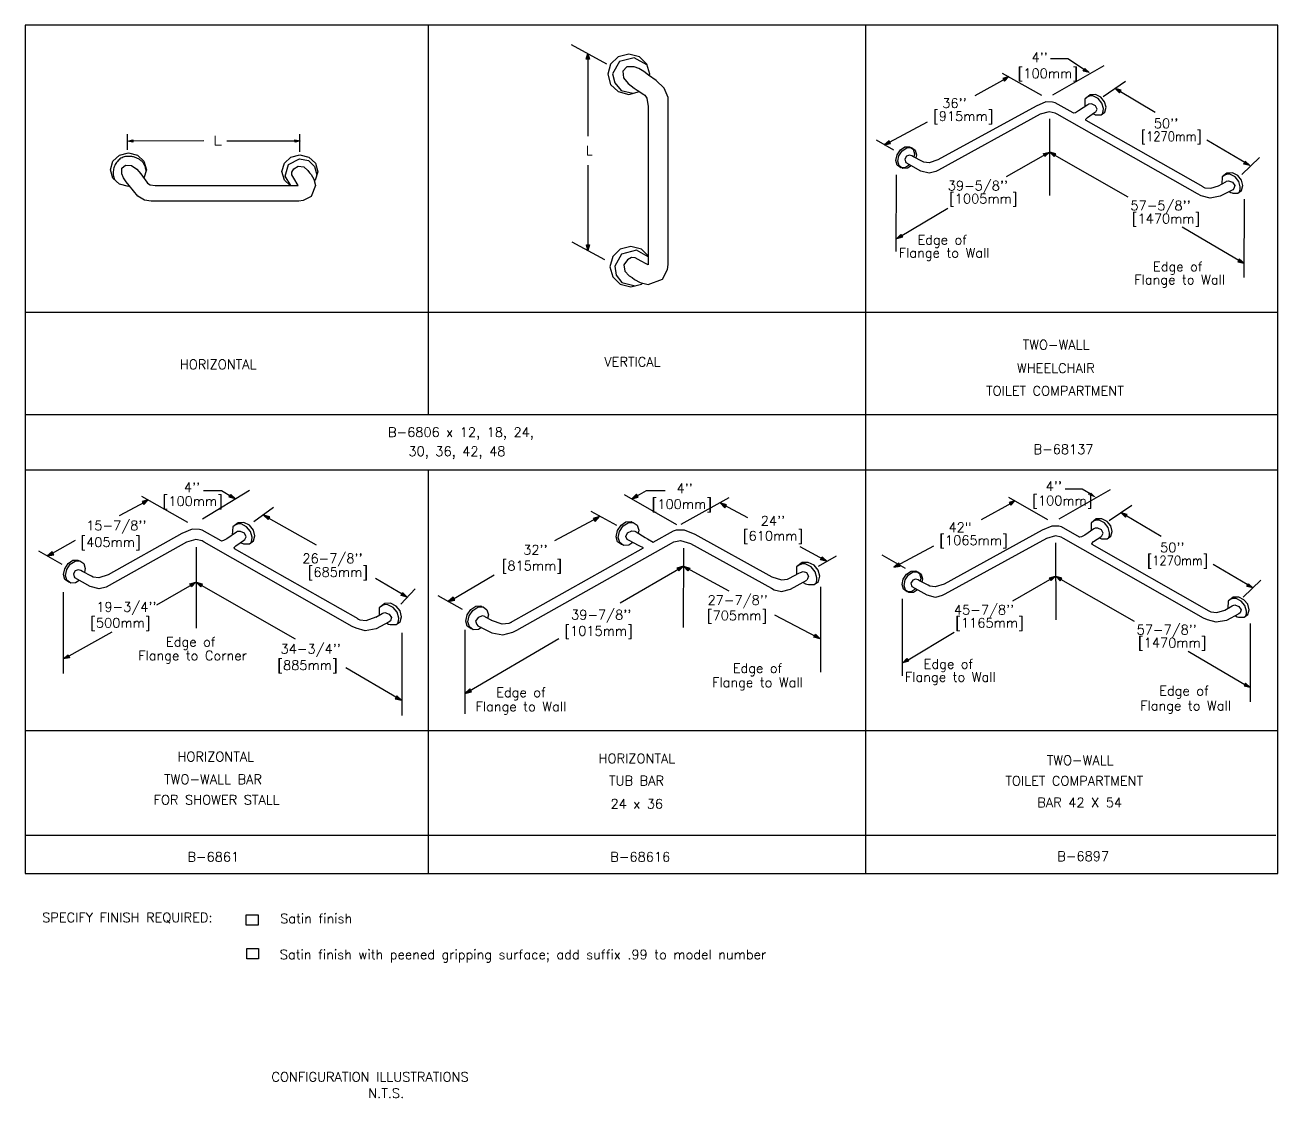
# Model space of a CAD drawing. Header units: inches. Extents: x -1.4 to 35.3, y -15.8 to 0.2.
# Drawn here: x -1.44 to 12.97, y -12.15 to 0.2 of the extents above; entities that cross this region are included whole.
import ezdxf

# ---------------------------------------------------------------- set-up
doc = ezdxf.new("R2010")
doc.units = ezdxf.units.IN
doc.header["$MEASUREMENT"] = 0
doc.layers.add('detail', color=4, linetype='CONTINUOUS')
doc.layers.add('dim', color=1, linetype='CONTINUOUS')
doc.styles.add('DIM_S.5', font='simplex.shx', dxfattribs={"height": 0.109375})

msp = doc.modelspace()

# ---------------------------------------------------------------- linework, layer by layer
at = {"layer": 'detail', "linetype": 'Continuous'}
for p, q in [((10.29916, -0.68561), (10.1885, -0.73288)), ((10.41004, -0.69614), (10.37922, -0.68679)), ((10.61538, -0.81321), (10.41004, -0.69614)), ((10.78342, -0.71761), (10.67725, -0.78891)), ((10.79513, -0.71169), (10.78342, -0.71761)), ((10.82645, -0.70839), (10.79513, -0.71169)), ((10.87164, -0.72939), (10.82645, -0.70839)), ((10.1885, -0.73288), (9.05905, -1.35249)), ((12.04485, -1.74418), (10.43183, -0.82799)), ((10.62162, -0.81414), (10.61538, -0.81321)), ((10.64161, -0.80967), (10.62162, -0.81414)), ((10.67725, -0.78891), (10.64161, -0.80967)), ((10.77828, -0.86515), (10.86167, -0.80778)), ((10.86167, -0.80778), (10.8748, -0.79813)), ((10.89015, -0.76778), (10.87164, -0.72939)), ((10.8748, -0.79813), (10.89015, -0.76778)), ((10.75972, -0.88456), (10.77828, -0.86515)), ((10.76086, -0.89431), (10.75972, -0.88456)), ((10.76329, -0.89948), (10.76086, -0.89431)), ((12.1102, -1.66375), (10.76329, -0.89948)), ((8.69809, -1.30842), (8.678, -1.34398)), ((8.678, -1.34398), (8.685, -1.37409)), ((8.685, -1.37409), (8.69312, -1.38679)), ((8.7313, -1.29771), (8.69809, -1.30842)), ((8.76089, -1.30591), (8.7313, -1.29771)), ((8.77776, -1.31575), (8.76089, -1.30591)), ((8.87486, -1.3672), (8.77776, -1.31575)), ((8.89551, -1.37809), (8.87486, -1.3672)), ((8.95709, -1.38571), (8.89551, -1.37809)), ((9.05905, -1.35249), (8.95709, -1.38571)), ((12.28832, -1.65198), (12.37295, -1.60542)), ((12.45122, -1.69563), (12.30686, -1.77158)), ((12.37295, -1.60542), (12.38016, -1.59896)), ((12.38016, -1.59896), (12.4042, -1.59348)), ((12.4042, -1.59348), (12.44873, -1.60988)), ((12.44873, -1.60988), (12.4755, -1.64918)), ((12.46363, -1.68356), (12.45122, -1.69563)), ((12.4755, -1.64918), (12.46363, -1.68356)), ((12.08839, -1.7649), (12.04485, -1.74418)), ((12.19015, -1.7917), (12.08839, -1.7649)), ((12.30686, -1.77158), (12.19015, -1.7917)), ((0.47903, -5.60252), (0.3624, -5.65244)), ((0.56339, -5.60378), (0.47903, -5.60252)), ((0.59587, -5.61365), (0.56339, -5.60378)), ((0.81225, -5.73722), (0.59587, -5.61365)), ((10.2599, -5.613), (9.13045, -6.23261)), ((10.37056, -5.56573), (10.2599, -5.613)), ((10.48144, -5.57626), (10.45062, -5.56691)), ((10.68678, -5.69333), (10.48144, -5.57626)), ((10.85482, -5.59773), (10.74865, -5.66903)), ((10.86653, -5.59181), (10.85482, -5.59773)), ((10.89786, -5.58851), (10.86653, -5.59181)), ((10.94304, -5.60951), (10.89786, -5.58851)), ((10.96155, -5.6479), (10.94304, -5.60951)), ((0.3624, -5.65244), (-0.48497, -6.12567)), ((2.31877, -6.71994), (0.61884, -5.75284)), ((0.81883, -5.73821), (0.81225, -5.73722)), ((0.83992, -5.73351), (0.81883, -5.73821)), ((0.87751, -5.71159), (0.83992, -5.73351)), ((0.98936, -5.6363), (0.87751, -5.71159)), ((0.98396, -5.79207), (1.07186, -5.73149)), ((1.0017, -5.63005), (0.98936, -5.6363)), ((1.03472, -5.62657), (1.0017, -5.63005)), ((1.08235, -5.64875), (1.03472, -5.62657)), ((1.07186, -5.73149), (1.08569, -5.72129)), ((1.10186, -5.68927), (1.08235, -5.64875)), ((1.08569, -5.72129), (1.10186, -5.68927)), ((4.21519, -6.76517), (5.99366, -5.76386)), ((12.11625, -6.62431), (10.50323, -5.70811)), ((10.69302, -5.69426), (10.68678, -5.69333)), ((10.71301, -5.6898), (10.69302, -5.69426)), ((10.74865, -5.66903), (10.71301, -5.6898)), ((10.83112, -5.76468), (10.84968, -5.74527)), ((10.83226, -5.77443), (10.83112, -5.76468)), ((10.84968, -5.74527), (10.93307, -5.68791)), ((10.93307, -5.68791), (10.9462, -5.67825)), ((10.9462, -5.67825), (10.96155, -5.6479)), ((0.96441, -5.81254), (0.98396, -5.79207)), ((0.96561, -5.82282), (0.96441, -5.81254)), ((0.96815, -5.82828), (0.96561, -5.82282)), ((2.38765, -6.63509), (0.96815, -5.82828)), ((10.83469, -5.7796), (10.83226, -5.77443)), ((12.1816, -6.54387), (10.83469, -5.7796)), ((-0.86536, -6.07912), (-0.88654, -6.11666)), ((-0.88654, -6.11666), (-0.87916, -6.14845)), ((-0.87916, -6.14845), (-0.87061, -6.16186)), ((-0.83037, -6.06781), (-0.86536, -6.07912)), ((-0.79919, -6.07648), (-0.83037, -6.06781)), ((-0.78143, -6.08689), (-0.79919, -6.07648)), ((-0.67908, -6.14117), (-0.78143, -6.08689)), ((-0.65732, -6.15267), (-0.67908, -6.14117)), ((-0.59243, -6.16071), (-0.65732, -6.15267)), ((-0.48497, -6.12567), (-0.59243, -6.16071)), ((8.76949, -6.18855), (8.7494, -6.2241)), ((8.8027, -6.17783), (8.76949, -6.18855)), ((8.83229, -6.18603), (8.8027, -6.17783)), ((8.84916, -6.19587), (8.83229, -6.18603)), ((8.94626, -6.24732), (8.84916, -6.19587)), ((8.7494, -6.2241), (8.7564, -6.25421)), ((8.7564, -6.25421), (8.76452, -6.26691)), ((8.96691, -6.25821), (8.94626, -6.24732)), ((9.02849, -6.26583), (8.96691, -6.25821)), ((9.13045, -6.23261), (9.02849, -6.26583)), ((12.35972, -6.5321), (12.44435, -6.48554)), ((12.44435, -6.48554), (12.45156, -6.47908)), ((12.45156, -6.47908), (12.4756, -6.4736)), ((12.4756, -6.4736), (12.52013, -6.49001)), ((2.59301, -6.61291), (2.66458, -6.57352)), ((2.66458, -6.57352), (2.67217, -6.56668)), ((2.67217, -6.56668), (2.69751, -6.56089)), ((2.69751, -6.56089), (2.74444, -6.5782)), ((2.74444, -6.5782), (2.77265, -6.61968)), ((2.77265, -6.61968), (2.76016, -6.65597)), ((3.76988, -6.61838), (3.74038, -6.66135)), ((3.81901, -6.60047), (3.76988, -6.61838)), ((3.84552, -6.60647), (3.81901, -6.60047)), ((3.85346, -6.61354), (3.84552, -6.60647)), ((3.92822, -6.6543), (3.85346, -6.61354)), ((12.15979, -6.64502), (12.11625, -6.62431)), ((12.52262, -6.57576), (12.37826, -6.6517)), ((12.52013, -6.49001), (12.5469, -6.5293)), ((12.53504, -6.56368), (12.52262, -6.57576)), ((12.5469, -6.5293), (12.53504, -6.56368)), ((2.36466, -6.74182), (2.31877, -6.71994)), ((2.47192, -6.77012), (2.36466, -6.74182)), ((2.59491, -6.74887), (2.47192, -6.77012)), ((2.74708, -6.6687), (2.59491, -6.74887)), ((2.76016, -6.65597), (2.74708, -6.6687)), ((3.74038, -6.66135), (3.75346, -6.69893)), ((3.75346, -6.69893), (3.76715, -6.71213)), ((3.76715, -6.71213), (3.92635, -6.79509)), ((4.16719, -6.78782), (4.21519, -6.76517)), ((12.26155, -6.67182), (12.15979, -6.64502)), ((12.37826, -6.6517), (12.26155, -6.67182)), ((3.92635, -6.79509), (4.055, -6.81712)), ((4.055, -6.81712), (4.16719, -6.78782))]:
    msp.add_line(p, q, dxfattribs=at)
for points in [[(5.50312, -0.13547), (5.38089, -0.16712), (5.29402, -0.25026), (5.26095, -0.36722)], [(5.74529, -0.36722), (5.71222, -0.25026), (5.62533, -0.16712), (5.50312, -0.13547)], [(5.71241, -0.25756), (5.56595, -0.17724), (5.39463, -0.22245), (5.31719, -0.36268)], [(5.26095, -0.36722), (5.29402, -0.48422), (5.38089, -0.56737), (5.50312, -0.59902)], [(5.31719, -0.36268), (5.34275, -0.46738), (5.4168, -0.55497), (5.55066, -0.58619)], [(5.74076, -0.38325), (5.74529, -0.36722)], [(5.50312, -0.59902), (5.62461, -0.56756)], [(10.41004, -0.69614), (10.37922, -0.68679), (10.29916, -0.68561), (10.1885, -0.73288)], [(10.61538, -0.81321), (10.41004, -0.69614)], [(10.78342, -0.71761), (10.67725, -0.78891)], [(10.87402, -0.6015), (10.81002, -0.60365), (10.74923, -0.65315), (10.74999, -0.73365)], [(10.8426, -0.61696), (10.81164, -0.61644), (10.78441, -0.62708), (10.76114, -0.64248)], [(10.87164, -0.72939), (10.82645, -0.70839), (10.79513, -0.71169), (10.78342, -0.71761)], [(10.96266, -0.76334), (10.94579, -0.70048), (10.90272, -0.64797), (10.8426, -0.61696)], [(10.99407, -0.74788), (10.97719, -0.68503), (10.93412, -0.63251), (10.87402, -0.6015)], [(10.1885, -0.73288), (9.05905, -1.35249)], [(10.23622, -0.82803), (9.06695, -1.46966)], [(10.43183, -0.82799), (10.40731, -0.81346), (10.33932, -0.79894), (10.23622, -0.82803)], [(12.04485, -1.74418), (10.43183, -0.82799)], [(10.67725, -0.78891), (10.64161, -0.80967), (10.62162, -0.81414), (10.61538, -0.81321)], [(10.77828, -0.86515), (10.86167, -0.80778)], [(10.84482, -0.82168), (10.86362, -0.83051), (10.8701, -0.83266), (10.87666, -0.8345)], [(10.86167, -0.80778), (10.8748, -0.79813), (10.89015, -0.76778), (10.87164, -0.72939)], [(10.87666, -0.8345), (10.93641, -0.83367), (10.97853, -0.80261), (10.99407, -0.74788)], [(10.95203, -0.82216), (10.95466, -0.81893), (10.96142, -0.79355), (10.96266, -0.76334)], [(10.76329, -0.89948), (10.76086, -0.89431), (10.75972, -0.88456), (10.77828, -0.86515)], [(12.1102, -1.66375), (10.76329, -0.89948)], [(-0.45977, -1.46548), (-0.43137, -1.36824), (-0.35717, -1.29922), (-0.25295, -1.2731)], [(-0.25295, -1.2731), (-0.14881, -1.29959), (-0.07491, -1.36889), (-0.04694, -1.46624)], [(1.51224, -1.48811), (1.54063, -1.39085), (1.61483, -1.32183), (1.71907, -1.29569)], [(1.71907, -1.29569), (1.82317, -1.32221), (1.89707, -1.39152), (1.92504, -1.48887)], [(8.73307, -1.40934), (8.68667, -1.43958), (8.63237, -1.4427), (8.59193, -1.41281), (8.57648, -1.35996), (8.58929, -1.29539), (8.62773, -1.23805), (8.67962, -1.20424), (8.73393, -1.20112)], [(8.73307, -1.40934), (8.68667, -1.43958), (8.63237, -1.4427), (8.59193, -1.41281), (8.57648, -1.35996), (8.58929, -1.29539), (8.62773, -1.23805), (8.67962, -1.20424), (8.73393, -1.20112)], [(8.75259, -1.42036), (8.70875, -1.44892), (8.65442, -1.45203), (8.61398, -1.42214), (8.59853, -1.36929), (8.61135, -1.30471), (8.64979, -1.24738), (8.70167, -1.21357), (8.75598, -1.21049)], [(8.75259, -1.42036), (8.70875, -1.44892), (8.65442, -1.45203), (8.61398, -1.42214), (8.59853, -1.36929), (8.61135, -1.30471), (8.64979, -1.24738), (8.70167, -1.21357), (8.75598, -1.21049)], [(8.73393, -1.20112), (8.77436, -1.23102), (8.78982, -1.28387), (8.78294, -1.31849)], [(8.73393, -1.20112), (8.77436, -1.23102), (8.78982, -1.28387), (8.78294, -1.31849)], [(8.75598, -1.21049), (8.79641, -1.24036), (8.81188, -1.2932), (8.8046, -1.32997)], [(8.75598, -1.21049), (8.79641, -1.24036), (8.81188, -1.2932), (8.8046, -1.32997)], [(-0.25704, -1.31197), (-0.27213, -1.31246), (-0.28676, -1.31437), (-0.30083, -1.31763), (-0.31429, -1.32214), (-0.32713, -1.32779), (-0.33931, -1.33456), (-0.35081, -1.34231), (-0.36163, -1.35101), (-0.37169, -1.36053), (-0.38104, -1.37082), (-0.38963, -1.38178), (-0.39742, -1.39337), (-0.40438, -1.40548), (-0.41055, -1.41805), (-0.41587, -1.43101), (-0.42034, -1.44428), (-0.42391, -1.45777), (-0.42655, -1.47144), (-0.42828, -1.48519), (-0.42908, -1.49897), (-0.42884, -1.51266), (-0.42762, -1.52624), (-0.42536, -1.53963), (-0.42205, -1.55272), (-0.41762, -1.56545), (-0.4121, -1.57774), (-0.40775, -1.5854)], [(-0.05031, -1.47778), (-0.05114, -1.47044), (-0.05305, -1.45905), (-0.0555, -1.44809), (-0.0585, -1.43758), (-0.06203, -1.42752), (-0.06606, -1.41789), (-0.07058, -1.40867), (-0.07557, -1.3999), (-0.08104, -1.39158), (-0.08691, -1.38368), (-0.09323, -1.37621), (-0.09991, -1.36919), (-0.107, -1.36258), (-0.11446, -1.35643), (-0.12223, -1.35069), (-0.13033, -1.34534), (-0.13876, -1.34042), (-0.14745, -1.33591), (-0.15643, -1.33181), (-0.16562, -1.32812), (-0.17507, -1.3248), (-0.18475, -1.32189), (-0.19461, -1.31934), (-0.20465, -1.3172), (-0.21485, -1.3154), (-0.2252, -1.314), (-0.23572, -1.31295), (-0.24631, -1.31228), (-0.25704, -1.31197), (-0.27213, -1.31246)], [(1.61602, -1.64759), (1.5493, -1.54049), (1.58983, -1.40645), (1.71491, -1.34045)], [(1.71491, -1.34045), (1.81716, -1.36152), (1.88541, -1.42814), (1.91468, -1.52436)], [(8.69809, -1.30842), (8.678, -1.34398), (8.685, -1.37409), (8.69312, -1.38679)], [(8.8624, -1.48234), (8.69312, -1.38679)], [(8.77776, -1.31575), (8.76089, -1.30591), (8.7313, -1.29771), (8.69809, -1.30842)], [(8.87486, -1.3672), (8.77776, -1.31575)], [(9.05905, -1.35249), (8.95709, -1.38571), (8.89551, -1.37809), (8.87486, -1.3672)], [(-0.25376, -1.65867), (-0.3579, -1.63216), (-0.4318, -1.56285), (-0.45977, -1.46548)], [(-0.04694, -1.46624), (-0.07534, -1.56351), (-0.07589, -1.56403)], [(1.60646, -1.6476), (1.54021, -1.58548), (1.51224, -1.48811)], [(1.92504, -1.48887), (1.89665, -1.58614), (1.88647, -1.59562)], [(9.06695, -1.46966), (9.03604, -1.48655), (8.95967, -1.50626), (8.8624, -1.48234)], [(12.4488, -1.50246), (12.3848, -1.50462), (12.32839, -1.54828), (12.32431, -1.63232)], [(12.4174, -1.51792), (12.38642, -1.5174), (12.35918, -1.52804), (12.33588, -1.54344)], [(12.53745, -1.6643), (12.52057, -1.60142), (12.47751, -1.5489), (12.4174, -1.51792)], [(12.56886, -1.64886), (12.55196, -1.58599), (12.50889, -1.53348), (12.4488, -1.50246)], [(-0.23943, -1.65508), (-0.25376, -1.65867)], [(12.10521, -1.66133), (12.12905, -1.67258), (12.19796, -1.67947), (12.28832, -1.65198)], [(12.28832, -1.65198), (12.37295, -1.60542)], [(12.45122, -1.69563), (12.30686, -1.77158)], [(12.37295, -1.60542), (12.38016, -1.59896), (12.4042, -1.59348), (12.44873, -1.60988)], [(12.41164, -1.71717), (12.43042, -1.72941), (12.44488, -1.73363), (12.45144, -1.73546)], [(12.44873, -1.60988), (12.4755, -1.64918), (12.46363, -1.68356), (12.45122, -1.69563)], [(12.45144, -1.73546), (12.51119, -1.73464), (12.55331, -1.70358), (12.56886, -1.64886)], [(12.5268, -1.72312), (12.52944, -1.71989), (12.5362, -1.69451), (12.53745, -1.6643)], [(12.30686, -1.77158), (12.19015, -1.7917), (12.08839, -1.7649), (12.04485, -1.74418)], [(5.52689, -2.3499), (5.40468, -2.38155), (5.31779, -2.4647), (5.28472, -2.58169)], [(5.72663, -2.46676), (5.58972, -2.39169), (5.41841, -2.43692), (5.34096, -2.57715)], [(5.72662, -2.45573), (5.64912, -2.38155), (5.52689, -2.3499)], [(5.28472, -2.58169), (5.31779, -2.69867), (5.40468, -2.78183), (5.52689, -2.81348)], [(5.34096, -2.57715), (5.35843, -2.67938), (5.42438, -2.76451), (5.57447, -2.80063)], [(5.52689, -2.81348), (5.64912, -2.78183), (5.66105, -2.77041)], [(0.59587, -5.61365), (0.56339, -5.60378), (0.47903, -5.60252), (0.3624, -5.65244)], [(0.81225, -5.73722), (0.59587, -5.61365)], [(1.07487, -5.52457), (1.00743, -5.52682), (0.94877, -5.57288), (0.94171, -5.66548)], [(1.04179, -5.54089), (1.00914, -5.54032), (0.98045, -5.55155), (0.9559, -5.56781)], [(1.16831, -5.69538), (1.15052, -5.62902), (1.10514, -5.57359), (1.04179, -5.54089)], [(1.2014, -5.67909), (1.1836, -5.61273), (1.13822, -5.55729), (1.07487, -5.52457)], [(5.42839, -5.77784), (5.4187, -5.77839), (5.37411, -5.74573), (5.35708, -5.68797), (5.37122, -5.6174), (5.4136, -5.55473), (5.47081, -5.51777), (5.53068, -5.51438)], [(5.42839, -5.77784), (5.4187, -5.77839), (5.37411, -5.74573), (5.35708, -5.68797), (5.37122, -5.6174), (5.4136, -5.55473), (5.47081, -5.51777), (5.53068, -5.51438)], [(5.54928, -5.75525), (5.50292, -5.78519), (5.44304, -5.78857), (5.39846, -5.75592), (5.38142, -5.69816), (5.39553, -5.62758), (5.43792, -5.56493), (5.49513, -5.52798), (5.55499, -5.52459)], [(5.54928, -5.75525), (5.50292, -5.78519), (5.44304, -5.78857), (5.39846, -5.75592), (5.38142, -5.69816), (5.39553, -5.62758), (5.43792, -5.56493), (5.49513, -5.52798), (5.55499, -5.52459)], [(5.67048, -5.81564), (5.62127, -5.79356), (5.50053, -5.72931), (5.48605, -5.71873), (5.46912, -5.68557), (5.48953, -5.64363), (5.53978, -5.62033), (5.5741, -5.62409), (5.5868, -5.63072), (5.69264, -5.69931)], [(5.48953, -5.64363), (5.53978, -5.62033), (5.5741, -5.62409), (5.5868, -5.63072)], [(5.53068, -5.51438), (5.54537, -5.52514)], [(5.53068, -5.51438), (5.54537, -5.52514)], [(5.55499, -5.52459), (5.5996, -5.55724), (5.61665, -5.615), (5.61043, -5.64603)], [(5.55499, -5.52459), (5.5996, -5.55724), (5.61665, -5.615), (5.61043, -5.64603)], [(5.78289, -5.75222), (6.01767, -5.61977)], [(6.01767, -5.61977), (6.05165, -5.60955), (6.13991, -5.60825), (6.26192, -5.65991)], [(10.2599, -5.613), (9.13045, -6.23261)], [(10.48144, -5.57626), (10.45062, -5.56691), (10.37056, -5.56573), (10.2599, -5.613)], [(10.68678, -5.69333), (10.48144, -5.57626)], [(10.85482, -5.59773), (10.74865, -5.66903)], [(10.94542, -5.48162), (10.88142, -5.48377), (10.82064, -5.53327), (10.82139, -5.61377)], [(10.91401, -5.49708), (10.88304, -5.49656), (10.85581, -5.5072), (10.83255, -5.52261)], [(10.94304, -5.60951), (10.89786, -5.58851), (10.86653, -5.59181), (10.85482, -5.59773)], [(11.03406, -5.64347), (11.01719, -5.5806), (10.97412, -5.52809), (10.91401, -5.49708)], [(10.93307, -5.68791), (10.9462, -5.67825), (10.96155, -5.6479), (10.94304, -5.60951)], [(11.06548, -5.62801), (11.04859, -5.56515), (11.00552, -5.51263), (10.94542, -5.48162)], [(0.3624, -5.65244), (-0.48497, -6.12567)], [(0.41269, -5.75287), (-0.47667, -6.24935)], [(0.61884, -5.75284), (0.59299, -5.7375), (0.52133, -5.72217), (0.41269, -5.75287)], [(2.31877, -6.71994), (0.61884, -5.75284)], [(0.87751, -5.71159), (0.83992, -5.73351), (0.81883, -5.73821), (0.81225, -5.73722)], [(0.98936, -5.6363), (0.87751, -5.71159)], [(0.98396, -5.79207), (1.07186, -5.73149)], [(1.08235, -5.64875), (1.03472, -5.62657), (1.0017, -5.63005), (0.98936, -5.6363)], [(1.03906, -5.75731), (1.06392, -5.76629), (1.07075, -5.76857), (1.07767, -5.77049)], [(1.07186, -5.73149), (1.08569, -5.72129), (1.10186, -5.68927), (1.08235, -5.64875)], [(1.07767, -5.77049), (1.14064, -5.76964), (1.18503, -5.73685), (1.2014, -5.67909)], [(1.15701, -5.75754), (1.15986, -5.75405), (1.16699, -5.72726), (1.16831, -5.69538)], [(4.21519, -6.76517), (5.99366, -5.76386)], [(5.50053, -5.72931), (5.48605, -5.71873), (5.46912, -5.68557), (5.48953, -5.64363)], [(5.62127, -5.79356), (5.50053, -5.72931)], [(5.5868, -5.63072), (5.69264, -5.69931)], [(5.69264, -5.69931), (5.71994, -5.71398), (5.78289, -5.75222)], [(5.69264, -5.69931), (5.71994, -5.71398)], [(5.99366, -5.76386), (6.02081, -5.74809), (6.09659, -5.73302), (6.2125, -5.767)], [(6.26192, -5.65991), (7.14841, -6.14988)], [(10.30762, -5.70815), (9.13835, -6.34978)], [(10.50323, -5.70811), (10.47871, -5.69358), (10.41072, -5.67906), (10.30762, -5.70815)], [(12.11625, -6.62431), (10.50323, -5.70811)], [(10.74865, -5.66903), (10.71301, -5.6898), (10.69302, -5.69426), (10.68678, -5.69333)], [(10.83469, -5.7796), (10.83226, -5.77443), (10.83112, -5.76468), (10.84968, -5.74527)], [(10.84968, -5.74527), (10.93307, -5.68791)], [(10.91623, -5.7018), (10.93503, -5.71064), (10.9415, -5.71278), (10.94806, -5.71462)], [(10.94806, -5.71462), (11.00781, -5.7138), (11.04993, -5.68273), (11.06548, -5.62801)], [(11.02343, -5.70228), (11.02606, -5.69905), (11.03282, -5.67367), (11.03406, -5.64347)], [(0.96815, -5.82828), (0.96561, -5.82282), (0.96441, -5.81254), (0.98396, -5.79207)], [(2.38765, -6.63509), (0.96815, -5.82828)], [(4.14314, -6.67731), (5.67048, -5.81564)], [(5.67048, -5.81564), (5.62127, -5.79356)], [(6.2125, -5.767), (7.14291, -6.28105)], [(12.1816, -6.54387), (10.83469, -5.7796)], [(-0.93177, -6.21111), (-0.941, -6.21164), (-0.98361, -6.1801), (-0.9999, -6.12432), (-0.98641, -6.05615), (-0.94589, -5.99562), (-0.8912, -5.95994), (-0.83398, -5.95668)], [(-0.93177, -6.21111), (-0.941, -6.21164), (-0.98361, -6.1801), (-0.9999, -6.12432), (-0.98641, -6.05615), (-0.94589, -5.99562), (-0.8912, -5.95994), (-0.83398, -5.95668)], [(-0.81892, -6.19109), (-0.8605, -6.21823), (-0.91772, -6.2215), (-0.96036, -6.18996), (-0.97665, -6.13417), (-0.96314, -6.066), (-0.92264, -6.00547), (-0.86795, -5.96979), (-0.8107, -5.96653)], [(-0.81892, -6.19109), (-0.8605, -6.21823), (-0.91772, -6.2215), (-0.96036, -6.18996), (-0.97665, -6.13417), (-0.96314, -6.066), (-0.92264, -6.00547), (-0.86795, -5.96979), (-0.8107, -5.96653)], [(-0.83398, -5.95668), (-0.81995, -5.96706)], [(-0.8107, -5.96653), (-0.76808, -5.99807), (-0.7518, -6.05385), (-0.76055, -6.09796)], [(-0.8107, -5.96653), (-0.76808, -5.99807), (-0.7518, -6.05385), (-0.76055, -6.09796)], [(7.56839, -5.98359), (7.49781, -5.98593), (7.43324, -6.0366), (7.43147, -6.1232)], [(7.53377, -6.0005), (7.49961, -5.99992), (7.46959, -6.01155), (7.44393, -6.02839)], [(7.66615, -6.16045), (7.64752, -6.09175), (7.60003, -6.03436), (7.53377, -6.0005)], [(7.70074, -6.14358), (7.68213, -6.07487), (7.63465, -6.01747), (7.56839, -5.98359)], [(-0.86536, -6.07912), (-0.88654, -6.11666), (-0.87916, -6.14845), (-0.87061, -6.16186)], [(-0.69222, -6.26273), (-0.87061, -6.16186)], [(-0.78143, -6.08689), (-0.79919, -6.07648), (-0.83037, -6.06781), (-0.86536, -6.07912)], [(-0.67908, -6.14117), (-0.78143, -6.08689)], [(-0.48497, -6.12567), (-0.59243, -6.16071), (-0.65732, -6.15267), (-0.67908, -6.14117)], [(7.14841, -6.14988), (7.26085, -6.18616), (7.32875, -6.17783), (7.35151, -6.16593)], [(7.35151, -6.16593), (7.45853, -6.10971)], [(7.36524, -6.29178), (7.55185, -6.18734)], [(7.45853, -6.10971), (7.47714, -6.09896), (7.50976, -6.08998), (7.54635, -6.10168)], [(7.54635, -6.10168), (7.56852, -6.14054), (7.5608, -6.17346), (7.55185, -6.18734)], [(7.57131, -6.23821), (7.63719, -6.23733), (7.68362, -6.20338), (7.70074, -6.14358)], [(7.63921, -6.23542), (7.65729, -6.22122), (7.66475, -6.19348), (7.66615, -6.16045)], [(8.80447, -6.28946), (8.75807, -6.3197), (8.70377, -6.32282), (8.66333, -6.29293), (8.64788, -6.24008), (8.6607, -6.17551), (8.69913, -6.11817), (8.75102, -6.08436), (8.80533, -6.08124)], [(8.80447, -6.28946), (8.75807, -6.3197), (8.70377, -6.32282), (8.66333, -6.29293), (8.64788, -6.24008), (8.6607, -6.17551), (8.69913, -6.11817), (8.75102, -6.08436), (8.80533, -6.08124)], [(8.82399, -6.30048), (8.78015, -6.32904), (8.72582, -6.33215), (8.68538, -6.30227), (8.66993, -6.24941), (8.68275, -6.18483), (8.72119, -6.1275), (8.77307, -6.09369), (8.82738, -6.09061)], [(8.82399, -6.30048), (8.78015, -6.32904), (8.72582, -6.33215), (8.68538, -6.30227), (8.66993, -6.24941), (8.68275, -6.18483), (8.72119, -6.1275), (8.77307, -6.09369), (8.82738, -6.09061)], [(8.76949, -6.18855), (8.7494, -6.2241), (8.7564, -6.25421), (8.76452, -6.26691)], [(8.84916, -6.19587), (8.83229, -6.18603), (8.8027, -6.17783), (8.76949, -6.18855)], [(8.80533, -6.08124), (8.84577, -6.11114), (8.86122, -6.16399), (8.85434, -6.19862)], [(8.80533, -6.08124), (8.84577, -6.11114), (8.86122, -6.16399), (8.85434, -6.19862)], [(8.82738, -6.09061), (8.86782, -6.12048), (8.88328, -6.17332), (8.876, -6.21009)], [(8.82738, -6.09061), (8.86782, -6.12048), (8.88328, -6.17332), (8.876, -6.21009)], [(8.94626, -6.24732), (8.84916, -6.19587)], [(-0.47667, -6.24935), (-0.50923, -6.26718), (-0.58969, -6.28799), (-0.69222, -6.26273)], [(7.14291, -6.28105), (7.17615, -6.2987), (7.25881, -6.31874), (7.36524, -6.29178)], [(7.50927, -6.21421), (7.53402, -6.22923), (7.5517, -6.2363), (7.57131, -6.23821)], [(8.9338, -6.36246), (8.76452, -6.26691)], [(9.13045, -6.23261), (9.02849, -6.26583), (8.96691, -6.25821), (8.94626, -6.24732)], [(2.76217, -6.454), (2.69472, -6.45626), (2.62994, -6.50652), (2.62994, -6.59258)], [(2.72908, -6.47029), (2.69644, -6.46973), (2.66774, -6.48097), (2.6432, -6.49725)], [(2.85562, -6.62483), (2.83783, -6.55846), (2.79244, -6.50302), (2.72908, -6.47029)], [(2.8887, -6.60854), (2.87092, -6.54216), (2.82552, -6.48672), (2.76217, -6.454)], [(3.69933, -6.74842), (3.68968, -6.74897), (3.64509, -6.71631), (3.62804, -6.65855), (3.64216, -6.58797), (3.68454, -6.52531), (3.74175, -6.48836), (3.80162, -6.48495)], [(3.69933, -6.74842), (3.68968, -6.74897), (3.64509, -6.71631), (3.62804, -6.65855), (3.64216, -6.58797), (3.68454, -6.52531), (3.74175, -6.48836), (3.80162, -6.48495)], [(3.80162, -6.48495), (3.81631, -6.49571)], [(3.80162, -6.48495), (3.81631, -6.49571)], [(9.13835, -6.34978), (9.10744, -6.36667), (9.03108, -6.38638), (8.9338, -6.36246)], [(12.35972, -6.5321), (12.44435, -6.48554)], [(12.5202, -6.38258), (12.4562, -6.38474), (12.39979, -6.4284), (12.39571, -6.51244)], [(12.4888, -6.39804), (12.45782, -6.39752), (12.43058, -6.40817), (12.40728, -6.42357)], [(12.44435, -6.48554), (12.45156, -6.47908), (12.4756, -6.4736), (12.52013, -6.49001)], [(12.60885, -6.54443), (12.59198, -6.48154), (12.54891, -6.42903), (12.4888, -6.39804)], [(12.64026, -6.52898), (12.62336, -6.46612), (12.58029, -6.4136), (12.5202, -6.38258)], [(2.38242, -6.63248), (2.40754, -6.64436), (2.48017, -6.65164), (2.59623, -6.61181)], [(2.59301, -6.61291), (2.66458, -6.57352)], [(2.66458, -6.57352), (2.67217, -6.56668), (2.69751, -6.56089), (2.74444, -6.5782)], [(2.74444, -6.5782), (2.77265, -6.61968), (2.76016, -6.65597), (2.74708, -6.6687)], [(2.765, -6.69994), (2.82796, -6.69906), (2.87233, -6.66628), (2.8887, -6.60854)], [(2.84437, -6.68694), (2.84718, -6.68349), (2.85431, -6.6567), (2.85562, -6.62483)], [(3.80829, -6.73357), (3.77389, -6.75579), (3.71402, -6.75918), (3.66941, -6.72651), (3.65236, -6.66875), (3.6665, -6.59819), (3.70888, -6.53551), (3.76609, -6.49855), (3.82597, -6.49516)], [(3.80829, -6.73357), (3.77389, -6.75579), (3.71402, -6.75918), (3.66941, -6.72651), (3.65236, -6.66875), (3.6665, -6.59819), (3.70888, -6.53551), (3.76609, -6.49855), (3.82597, -6.49516)], [(3.76988, -6.61838), (3.74038, -6.66135), (3.75346, -6.69893), (3.76715, -6.71213)], [(3.85346, -6.61354), (3.84552, -6.60647), (3.81901, -6.60047), (3.76988, -6.61838)], [(3.82597, -6.49516), (3.87055, -6.52783), (3.8876, -6.58559), (3.8792, -6.62757)], [(3.82597, -6.49516), (3.87055, -6.52783), (3.8876, -6.58559), (3.8792, -6.62757)], [(3.92822, -6.6543), (3.85346, -6.61354)], [(12.37826, -6.6517), (12.26155, -6.67182), (12.15979, -6.64502), (12.11625, -6.62431)], [(12.17661, -6.54145), (12.20045, -6.5527), (12.26936, -6.55959), (12.35972, -6.5321)], [(12.52262, -6.57576), (12.37826, -6.6517)], [(12.48304, -6.5973), (12.50182, -6.60953), (12.51628, -6.61375), (12.52284, -6.61558)], [(12.52013, -6.49001), (12.5469, -6.5293), (12.53504, -6.56368), (12.52262, -6.57576)], [(12.52284, -6.61558), (12.58259, -6.61476), (12.62471, -6.5837), (12.64026, -6.52898)], [(12.59821, -6.60324), (12.60084, -6.60001), (12.6076, -6.57463), (12.60885, -6.54443)], [(2.59491, -6.74887), (2.47192, -6.77012), (2.36466, -6.74182), (2.31877, -6.71994)], [(2.74708, -6.6687), (2.59491, -6.74887)], [(2.72072, -6.68237), (2.7369, -6.69363), (2.75807, -6.69799), (2.765, -6.69994)], [(3.76715, -6.71213), (3.92635, -6.79509)], [(4.14864, -6.67462), (4.12236, -6.68691), (4.04637, -6.69444), (3.92495, -6.65319)], [(3.92635, -6.79509), (4.055, -6.81712), (4.16719, -6.78782), (4.21519, -6.76517)]]:
    msp.add_lwpolyline(points, dxfattribs=at)
for points in [[(5.72557, -0.73964), (5.72669, -2.56158), (5.70376, -2.54824), (5.64701, -2.51669), (5.57447, -2.47961), (5.53589, -2.47758), (5.4878, -2.50288), (5.44604, -2.56158), (5.45591, -2.63374), (5.50911, -2.68669), (5.54117, -2.70726), (5.56706, -2.72732), (5.63418, -2.76458), (5.72669, -2.78464), (5.88922, -2.725), (5.94794, -2.61423), (5.95575, -2.55458), (5.95575, -0.63646), (5.9118, -0.52886), (5.818, -0.44035), (5.73143, -0.37635), (5.67763, -0.33719), (5.62023, -0.30289), (5.56494, -0.28075), (5.48166, -0.28295), (5.43544, -0.33033), (5.4413, -0.40822), (5.49466, -0.47515), (5.56389, -0.52792), (5.59824, -0.54933), (5.67485, -0.60231), (5.688, -0.60689), (5.71242, -0.64199)], [(5.72557, -0.73964), (5.72669, -2.56158), (5.70376, -2.54824), (5.64701, -2.51669), (5.57447, -2.47961), (5.53589, -2.47758), (5.4878, -2.50288), (5.44604, -2.56158), (5.45591, -2.63374), (5.50911, -2.68669), (5.54117, -2.70726), (5.56706, -2.72732), (5.63418, -2.76458), (5.72669, -2.78464), (5.88922, -2.725), (5.94794, -2.61423), (5.95575, -2.55458), (5.95575, -0.63646), (5.9118, -0.52886), (5.818, -0.44035), (5.73143, -0.37635), (5.67763, -0.33719), (5.62023, -0.30289), (5.56494, -0.28075), (5.48166, -0.28295), (5.43544, -0.33033), (5.4413, -0.40822), (5.49466, -0.47515), (5.56389, -0.52792), (5.59824, -0.54933), (5.67485, -0.60231), (5.688, -0.60689), (5.71242, -0.64199)], [(0.0542, -1.64886), (1.70039, -1.64753), (1.68856, -1.62925), (1.66056, -1.58401), (1.62765, -1.52619), (1.62592, -1.49547), (1.64853, -1.45722), (1.70085, -1.42408), (1.76511, -1.43204), (1.81218, -1.47449), (1.83045, -1.50005), (1.84826, -1.5207), (1.88132, -1.57421), (1.89904, -1.64789), (1.84942, -1.77507), (1.75769, -1.82084), (1.70833, -1.82685), (0.00963, -1.82685), (-0.07009, -1.81769), (-0.14438, -1.76871), (-0.24562, -1.64767), (-0.27897, -1.60376), (-0.31013, -1.55851), (-0.33049, -1.51496), (-0.32838, -1.44867), (-0.28612, -1.41193), (-0.21676, -1.41672), (-0.15723, -1.45931), (-0.11036, -1.51451), (-0.09135, -1.5419), (-0.04307, -1.611), (-0.03316, -1.62082), (-0.00164, -1.63905)], [(0.0542, -1.64886), (1.70039, -1.64753), (1.68856, -1.62925), (1.66056, -1.58401), (1.62765, -1.52619), (1.62592, -1.49547), (1.64853, -1.45722), (1.70085, -1.42408), (1.76511, -1.43204), (1.81218, -1.47449), (1.83045, -1.50005), (1.84826, -1.5207), (1.88132, -1.57421), (1.89904, -1.64789), (1.84942, -1.77507), (1.75769, -1.82084), (1.70833, -1.82685), (0.00963, -1.82685), (-0.07009, -1.81769), (-0.14438, -1.76871), (-0.24562, -1.64767), (-0.27897, -1.60376), (-0.31013, -1.55851), (-0.33049, -1.51496), (-0.32838, -1.44867), (-0.28612, -1.41193), (-0.21676, -1.41672), (-0.15723, -1.45931), (-0.11036, -1.51451), (-0.09135, -1.5419), (-0.04307, -1.611), (-0.03316, -1.62082), (-0.00164, -1.63905)]]:
    msp.add_lwpolyline(points, close=True, dxfattribs=at)
at = {"layer": 'dim', "linetype": 'Continuous'}
for p, q in [((12.97113, 0.19858), (-1.44273, 0.19858)), ((12.97113, -9.56218), (12.97113, 0.19858)), ((-1.44273, -9.56218), (12.97113, -9.56218))]:
    msp.add_line(p, q, dxfattribs=at)
for points in [[(-1.44273, 0.19858), (-1.44273, -9.56218)], [(3.19371, 0.19858), (3.19371, -4.28165)], [(8.22552, 0.19858), (8.22552, -9.56218)], [(5.24951, -0.25166), (4.84347, -0.02753)], [(5.03245, -0.19308), (5.03264, -1.07989)], [(10.55275, -0.18978), (10.49925, -0.18978), (10.4064, -0.18988), (10.35635, -0.18989)], [(10.96821, -0.27017), (10.37874, -0.60771)], [(10.76714, -0.33169), (10.55275, -0.18978)], [(9.83521, -0.42064), (9.48396, -0.61543)], [(9.79806, -0.35507), (10.25038, -0.60968)], [(11.21901, -0.44962), (10.9587, -0.62744)], [(11.55796, -0.80685), (11.14218, -0.55923)], [(8.93719, -0.91753), (8.49903, -1.15175)], [(10.34231, -0.88049), (10.3434, -1.76377)], [(-0.26236, -1.23784), (-0.26271, -1.05826)], [(0.61263, -1.135), (-0.22225, -1.13558)], [(1.66768, -1.13602), (0.87794, -1.13598)], [(1.71988, -1.26126), (1.71972, -1.05804)], [(8.34897, -1.12236), (8.54992, -1.23605)], [(12.60861, -1.39603), (12.15202, -1.12647)], [(9.84955, -1.54482), (10.30105, -1.28677)], [(11.24876, -1.7825), (10.3752, -1.28409)], [(5.0318, -1.41518), (5.03276, -2.35269)], [(12.75916, -1.32676), (12.55623, -1.52021)], [(8.57729, -1.52339), (8.57702, -2.40719)], [(12.5818, -1.80649), (12.58025, -2.70773)], [(8.62632, -2.23507), (9.17495, -1.90841)], [(12.539, -2.52263), (11.86881, -2.12846)], [(5.22842, -2.50357), (4.85093, -2.29766)], [(-1.44273, -3.10413), (12.96626, -3.10413)], [(-1.44273, -4.28165), (12.97113, -4.28165)], [(-1.44273, -4.91986), (12.97113, -4.91986)], [(3.19371, -4.91986), (3.19371, -9.56218)], [(1.13994, -5.15648), (0.59934, -5.48564)], [(0.81806, -5.16046), (0.76169, -5.16045), (0.66385, -5.16056), (0.61111, -5.16058)], [(0.94503, -5.23594), (0.81806, -5.16046)], [(5.57213, -5.23457), (5.70496, -5.15644)], [(5.70496, -5.15644), (5.76394, -5.15643), (5.8663, -5.15654), (5.9215, -5.15655)], [(11.03961, -5.15029), (10.45014, -5.48784)], [(10.71808, -5.1403), (10.66458, -5.1403), (10.57173, -5.1404), (10.52168, -5.14041)], [(10.83854, -5.21181), (10.71808, -5.1403)], [(-0.06504, -5.28967), (-0.36142, -5.44711)], [(-0.10415, -5.22044), (0.42759, -5.5224)], [(5.4493, -5.20146), (6.05036, -5.54786)], [(6.65217, -5.24153), (6.10034, -5.5476)], [(6.87105, -5.47265), (6.59286, -5.32272)], [(9.90661, -5.30076), (9.55536, -5.49555)], [(9.86947, -5.23519), (10.32178, -5.4898)], [(11.29041, -5.32974), (11.0301, -5.50756)], [(1.41464, -5.35389), (1.18744, -5.51858)], [(1.91118, -5.78507), (1.35681, -5.47429)], [(5.14992, -5.46844), (4.64742, -5.73665)], [(5.06739, -5.39363), (5.36231, -5.554)], [(11.62936, -5.68697), (11.21358, -5.43935)], [(-0.86478, -5.73163), (-1.13022, -5.8806)], [(10.41371, -5.76061), (10.4148, -6.64389)], [(-1.28843, -5.84955), (-1.02153, -6.00274)], [(0.52446, -5.80824), (0.52563, -6.74061)], [(6.13048, -5.8206), (6.12973, -6.73351)], [(7.74176, -5.94915), (7.47315, -5.80542)], [(8.41579, -5.89744), (8.68268, -6.05064)], [(9.00859, -5.79765), (8.57043, -6.03187)], [(6.10379, -6.04519), (5.40423, -6.45385)], [(6.1664, -6.04808), (6.65307, -6.31105)], [(7.88966, -5.91206), (7.68257, -6.03228)], [(12.68245, -6.27825), (12.22545, -6.00903)], [(2.91476, -6.35989), (2.58998, -6.16883)], [(3.95451, -6.12964), (3.4659, -6.41741)], [(9.92096, -6.42495), (10.37245, -6.16689)], [(11.32016, -6.66262), (10.4466, -6.16421)], [(12.77482, -6.18989), (12.5719, -6.38334)], [(-1.00524, -6.32828), (-1.0055, -7.26126)], [(0.07247, -6.47036), (0.48101, -6.23712)], [(1.66945, -6.86897), (0.55913, -6.23433)], [(3.04524, -6.28927), (2.88039, -6.46571)], [(7.70991, -6.26367), (7.7082, -7.24863)], [(3.30591, -6.3651), (3.58513, -6.52372)], [(8.64869, -6.40351), (8.64842, -7.28732)], [(7.17829, -6.58648), (7.66301, -6.84204)], [(3.61728, -6.76037), (3.61702, -7.72627)], [(12.6532, -6.68661), (12.65165, -7.58785)], [(-0.96883, -7.07653), (-0.43958, -6.78293)], [(2.89307, -6.79397), (2.89141, -7.74532)], [(4.69657, -6.86158), (3.65145, -7.47536)], [(8.69773, -7.11519), (9.24635, -6.78854)], [(12.6104, -7.40275), (11.94021, -7.00859)], [(2.84792, -7.54995), (2.24597, -7.1955)], [(-1.44273, -7.91898), (12.96626, -7.91898)], [(-1.44273, -9.12348), (12.94827, -9.12348)]]:
    msp.add_lwpolyline(points, dxfattribs=at)
for points in [[(5.01412, -0.1949), (5.03173, -0.12965), (5.05056, -0.19457)], [(5.01412, -0.1949), (5.03173, -0.12965), (5.05056, -0.19457)], [(9.82626, -0.44628), (9.87361, -0.39501), (9.80656, -0.4161)], [(9.82626, -0.44628), (9.87361, -0.39501), (9.80656, -0.4161)], [(10.74902, -0.30004), (10.79885, -0.34901), (10.73082, -0.3311)], [(10.74902, -0.30004), (10.79885, -0.34901), (10.73082, -0.3311)], [(11.16563, -0.5512), (11.09797, -0.53198), (11.14678, -0.58193)], [(11.16563, -0.5512), (11.09797, -0.53198), (11.14678, -0.58193)], [(-0.20133, -1.15006), (-0.25931, -1.13555), (-0.20133, -1.12107)], [(-0.20133, -1.15006), (-0.25931, -1.13555), (-0.20133, -1.12107)], [(1.66276, -1.12138), (1.72085, -1.13543), (1.66303, -1.15042)], [(1.66276, -1.12138), (1.72085, -1.13543), (1.66303, -1.15042)], [(8.50016, -1.13328), (8.44629, -1.17795), (8.5156, -1.16576)], [(8.50016, -1.13328), (8.44629, -1.17795), (8.5156, -1.16576)], [(10.27303, -1.28104), (10.34129, -1.26399), (10.29081, -1.31233)], [(10.27303, -1.28104), (10.34129, -1.26399), (10.29081, -1.31233)], [(10.41449, -1.2839), (10.34672, -1.26507), (10.39585, -1.31471)], [(10.41449, -1.2839), (10.34672, -1.26507), (10.39585, -1.31471)], [(12.59563, -1.3694), (12.64632, -1.41747), (12.57799, -1.40079)], [(12.59563, -1.3694), (12.64632, -1.41747), (12.57799, -1.40079)], [(8.65106, -2.24049), (8.58364, -2.26044), (8.63188, -2.20998)], [(8.65106, -2.24049), (8.58364, -2.26044), (8.63188, -2.20998)], [(5.05095, -2.3292), (5.03273, -2.39431), (5.0145, -2.3292)], [(5.05095, -2.3292), (5.03273, -2.39431), (5.0145, -2.3292)], [(12.50955, -2.52501), (12.57814, -2.54076), (12.52673, -2.49339)], [(12.50955, -2.52501), (12.57814, -2.54076), (12.52673, -2.49339)], [(-0.07446, -5.31675), (-0.02456, -5.2626), (-0.09521, -5.28492)], [(-0.07446, -5.31675), (-0.02456, -5.2626), (-0.09521, -5.28492)], [(0.92594, -5.20251), (0.97845, -5.25421), (0.90675, -5.23532)], [(0.92594, -5.20251), (0.97845, -5.25421), (0.90675, -5.23532)], [(5.59211, -5.19999), (5.53717, -5.25351), (5.61218, -5.23394)], [(5.59211, -5.19999), (5.53717, -5.25351), (5.61218, -5.23394)], [(6.62843, -5.32069), (6.55384, -5.29972), (6.60769, -5.35424)], [(6.62843, -5.32069), (6.55384, -5.29972), (6.60769, -5.35424)], [(9.89766, -5.3264), (9.94501, -5.27513), (9.87796, -5.29623)], [(9.89766, -5.3264), (9.94501, -5.27513), (9.87796, -5.29623)], [(1.37235, -5.45979), (1.30106, -5.43953), (1.35251, -5.49221)], [(1.37235, -5.45979), (1.30106, -5.43953), (1.35251, -5.49221)], [(5.11446, -5.51208), (5.16668, -5.45605), (5.09272, -5.47909)], [(5.11446, -5.51208), (5.16668, -5.45605), (5.09272, -5.47909)], [(11.23703, -5.43132), (11.16937, -5.41211), (11.21819, -5.46205)], [(11.23703, -5.43132), (11.16937, -5.41211), (11.21819, -5.46205)], [(-1.12905, -5.86112), (-1.18582, -5.90822), (-1.11275, -5.8954)], [(-1.12905, -5.86112), (-1.18582, -5.90822), (-1.11275, -5.8954)], [(6.07849, -6.08195), (6.13071, -6.02592), (6.05677, -6.04896)], [(6.07849, -6.08195), (6.13071, -6.02592), (6.05677, -6.04896)], [(6.18309, -6.08237), (6.13086, -6.02632), (6.20481, -6.0494)], [(6.18309, -6.08237), (6.13086, -6.02632), (6.20481, -6.0494)], [(7.72747, -5.92004), (7.78337, -5.97257), (7.70801, -5.95437)], [(7.72747, -5.92004), (7.78337, -5.97257), (7.70801, -5.95437)], [(8.60797, -5.99112), (8.55121, -6.03823), (8.62427, -6.0254)], [(8.60797, -5.99112), (8.55121, -6.03823), (8.62427, -6.0254)], [(10.34443, -6.16116), (10.41269, -6.14411), (10.36222, -6.19245)], [(10.34443, -6.16116), (10.41269, -6.14411), (10.36222, -6.19245)], [(10.48589, -6.16402), (10.41812, -6.14519), (10.46725, -6.19483)], [(10.48589, -6.16402), (10.41812, -6.14519), (10.46725, -6.19483)], [(0.45146, -6.23105), (0.5234, -6.21309), (0.47021, -6.2641)], [(0.45146, -6.23105), (0.5234, -6.21309), (0.47021, -6.2641)], [(0.60055, -6.23406), (0.52913, -6.21421), (0.58089, -6.2666)], [(0.60055, -6.23406), (0.52913, -6.21421), (0.58089, -6.2666)], [(2.90106, -6.33178), (2.95452, -6.38253), (2.88251, -6.36491)], [(2.90106, -6.33178), (2.95452, -6.38253), (2.88251, -6.36491)], [(12.63176, -6.23017), (12.68245, -6.27825), (12.61413, -6.26157)], [(12.63176, -6.23017), (12.68245, -6.27825), (12.61413, -6.26157)], [(12.63176, -6.23017), (12.68245, -6.27825), (12.61413, -6.26157)], [(3.48312, -6.38474), (3.42373, -6.43349), (3.50018, -6.42022)], [(3.48312, -6.38474), (3.42373, -6.43349), (3.50018, -6.42022)], [(7.65078, -6.81037), (7.70615, -6.86346), (7.631, -6.84448)], [(7.65078, -6.81037), (7.70615, -6.86346), (7.631, -6.84448)], [(-0.93183, -7.08029), (-1.00467, -7.09423), (-0.94869, -7.04626)], [(-0.93183, -7.08029), (-1.00467, -7.09423), (-0.94869, -7.04626)], [(8.72246, -7.12061), (8.65504, -7.14056), (8.70328, -7.0901)], [(8.72246, -7.12061), (8.65504, -7.14056), (8.70328, -7.0901)], [(3.67231, -7.43833), (3.61751, -7.49196), (3.69248, -7.47225)], [(3.67231, -7.43833), (3.61751, -7.49196), (3.69248, -7.47225)], [(12.58095, -7.40513), (12.64954, -7.42088), (12.59813, -7.37351)], [(12.58095, -7.40513), (12.64954, -7.42088), (12.59813, -7.37351)], [(2.81691, -7.55245), (2.88918, -7.56906), (2.83502, -7.51906)], [(2.81691, -7.55245), (2.88918, -7.56906), (2.83502, -7.51906)], [(1.10198, -10.03829), (1.23909, -10.03829), (1.23909, -10.15817), (1.10198, -10.15817)], [(1.10707, -10.42575), (1.24417, -10.42575), (1.24417, -10.54563), (1.10707, -10.54563)]]:
    msp.add_lwpolyline(points, close=True, dxfattribs=at)
for points in [[(5.01412, -0.1949), (5.03173, -0.12965), (5.01412, -0.1949), (5.05056, -0.19457)], [(9.82626, -0.44628), (9.87361, -0.39501), (9.82626, -0.44628), (9.80656, -0.4161)], [(10.74902, -0.30004), (10.79885, -0.34901), (10.74902, -0.30004), (10.73082, -0.3311)], [(11.16563, -0.5512), (11.09797, -0.53198), (11.16563, -0.5512), (11.14678, -0.58193)], [(-0.20133, -1.15006), (-0.25931, -1.13555), (-0.20133, -1.15006), (-0.20133, -1.12107)], [(1.66276, -1.12138), (1.72085, -1.13543), (1.66276, -1.12138), (1.66303, -1.15042)], [(8.50016, -1.13328), (8.44629, -1.17795), (8.50016, -1.13328), (8.5156, -1.16576)], [(10.27303, -1.28104), (10.34129, -1.26399), (10.27303, -1.28104), (10.29081, -1.31233)], [(10.41449, -1.2839), (10.34672, -1.26507), (10.41449, -1.2839), (10.39585, -1.31471)], [(12.59563, -1.3694), (12.64632, -1.41747), (12.59563, -1.3694), (12.57799, -1.40079)], [(8.65106, -2.24049), (8.58364, -2.26044), (8.65106, -2.24049), (8.63188, -2.20998)], [(5.05095, -2.3292), (5.03273, -2.39431), (5.05095, -2.3292), (5.0145, -2.3292)], [(12.50955, -2.52501), (12.57814, -2.54076), (12.50955, -2.52501), (12.52673, -2.49339)], [(10.82042, -5.18017), (10.88209, -5.24029), (10.82042, -5.18017), (10.80222, -5.21122)], [(-0.07446, -5.31675), (-0.02456, -5.2626), (-0.07446, -5.31675), (-0.09521, -5.28492)], [(0.92594, -5.20251), (0.97845, -5.25421), (0.92594, -5.20251), (0.90675, -5.23532)], [(5.59211, -5.19999), (5.53717, -5.25351), (5.59211, -5.19999), (5.61218, -5.23394)], [(6.62843, -5.32069), (6.55384, -5.29972), (6.62843, -5.32069), (6.60769, -5.35424)], [(9.89766, -5.3264), (9.94501, -5.27513), (9.89766, -5.3264), (9.87796, -5.29623)], [(1.37235, -5.45979), (1.30106, -5.43953), (1.37235, -5.45979), (1.35251, -5.49221)], [(5.11446, -5.51208), (5.16668, -5.45605), (5.11446, -5.51208), (5.09272, -5.47909)], [(11.23703, -5.43132), (11.16937, -5.41211), (11.23703, -5.43132), (11.21819, -5.46205)], [(-1.12905, -5.86112), (-1.18582, -5.90822), (-1.12905, -5.86112), (-1.11275, -5.8954)], [(6.07849, -6.08195), (6.13071, -6.02592), (6.07849, -6.08195), (6.05677, -6.04896)], [(6.18309, -6.08237), (6.13086, -6.02632), (6.18309, -6.08237), (6.20481, -6.0494)], [(7.72747, -5.92004), (7.78337, -5.97257), (7.72747, -5.92004), (7.70801, -5.95437)], [(8.60797, -5.99112), (8.55121, -6.03823), (8.60797, -5.99112), (8.62427, -6.0254)], [(10.34443, -6.16116), (10.41269, -6.14411), (10.34443, -6.16116), (10.36222, -6.19245)], [(10.48589, -6.16402), (10.41812, -6.14519), (10.48589, -6.16402), (10.46725, -6.19483)], [(0.45146, -6.23105), (0.5234, -6.21309), (0.45146, -6.23105), (0.47021, -6.2641)], [(0.60055, -6.23406), (0.52913, -6.21421), (0.60055, -6.23406), (0.58089, -6.2666)], [(2.90106, -6.33178), (2.95452, -6.38253), (2.90106, -6.33178), (2.88251, -6.36491)], [(12.63176, -6.23017), (12.68245, -6.27825), (12.63176, -6.23017), (12.61413, -6.26157)], [(3.48312, -6.38474), (3.42373, -6.43349), (3.48312, -6.38474), (3.50018, -6.42022)], [(7.65078, -6.81037), (7.70615, -6.86346), (7.65078, -6.81037), (7.631, -6.84448)], [(-0.93183, -7.08029), (-1.00467, -7.09423), (-0.93183, -7.08029), (-0.94869, -7.04626)], [(8.72246, -7.12061), (8.65504, -7.14056), (8.72246, -7.12061), (8.70328, -7.0901)], [(3.67231, -7.43833), (3.61751, -7.49196), (3.67231, -7.43833), (3.69248, -7.47225)], [(12.58095, -7.40513), (12.64954, -7.42088), (12.58095, -7.40513), (12.59813, -7.37351)], [(2.81691, -7.55245), (2.88918, -7.56906), (2.81691, -7.55245), (2.83502, -7.51906)]]:
    msp.add_solid(points, dxfattribs=at)

# ---------------------------------------------------------------- texts
at = {"layer": 'dim', "linetype": 'Continuous', "style": 'DIM_S.5'}
for s, height, p in [("4''", 0.109375, (10.13762, -0.22727)), ('[100mm]', 0.109375, (9.97708, -0.41225)), ("36''", 0.109375, (9.10967, -0.75448)), ('[915mm]', 0.109375, (9.00398, -0.90426)), ("50''", 0.109375, (11.54383, -0.98741)), ('L', 0.10938, (5.00842, -1.29873)), ("39-5/8''", 0.109375, (9.17236, -1.70406)), ('[1005mm]', 0.109375, (9.18824, -1.8538)), ("57-5/8''", 0.109375, (11.27416, -1.93312)), ('[1470mm]', 0.109375, (11.29005, -2.0829)), ('Edge of', 0.109375, (8.82405, -2.32671)), ('Flange to Wall', 0.109375, (8.60835, -2.47649)), ('Edge of', 0.109375, (11.53368, -2.63488)), ('Flange to Wall', 0.109375, (11.31798, -2.78466)), ('TWO-WALL', 0.109375, (10.0346, -3.53446)), ('HORIZONTAL', 0.109375, (0.33809, -3.7603)), ('VERTICAL', 0.109375, (5.22115, -3.73079)), ('WHEELCHAIR', 0.109375, (9.96842, -3.80414)), ('TOILET COMPARTMENT', 0.109375, (9.61349, -4.06482)), ('B-6806 x 12, 18, 24,', 0.109375, (2.73308, -4.54105)), ('30, 36, 42, 48', 0.109375, (2.96824, -4.76009)), ('B-68137', 0.109375, (10.15995, -4.73727)), ("4''", 0.109375, (0.38569, -5.17551)), ("4''", 0.109375, (6.05292, -5.18647)), ("4''", 0.109375, (10.29929, -5.16157)), ('[100mm]', 0.109375, (0.13995, -5.33361)), ('[100mm]', 0.109375, (5.76636, -5.36818)), ('[100mm]', 0.109375, (10.14436, -5.32757)), ("24''", 0.109375, (7.02103, -5.55981)), ("15-7/8''", 0.109375, (-0.73948, -5.61502)), ('[610mm]', 0.109375, (6.81575, -5.73311)), ('42"', 0.109375, (9.18107, -5.6346)), ('[405mm]', 0.109375, (-0.80581, -5.80531)), ('[1065mm]', 0.109375, (9.07538, -5.78438)), ("50''", 0.109375, (11.61523, -5.86753)), ("26-7/8''", 0.109375, (1.7477, -5.99245)), ("32''", 0.109375, (4.28868, -5.89384)), ('[685mm]', 0.109375, (1.80906, -6.15057)), ('[815mm]', 0.109375, (4.04096, -6.07592)), ("19-3/4''", 0.109375, (-0.62307, -6.55105)), ("27-7/8''", 0.109375, (6.40917, -6.47233)), ("45-7/8''", 0.109375, (9.24376, -6.58418)), ('[500mm]', 0.109375, (-0.69278, -6.73374)), ("39-7/8''", 0.109375, (4.83908, -6.64052)), ('[705mm]', 0.109375, (6.40183, -6.65035)), ('[1165mm]', 0.109375, (9.25964, -6.73392)), ('[1015mm]', 0.109375, (4.7625, -6.82698)), ("57-7/8''", 0.109375, (11.34556, -6.81324)), ('Edge of', 0.109375, (0.17897, -6.95247)), ("34-3/4''", 0.109375, (1.49681, -7.03401)), ('[1470mm]', 0.109375, (11.36145, -6.96302)), ('Flange to Corner', 0.109375, (-0.14194, -7.11056)), ('[885mm]', 0.109375, (1.45984, -7.22161)), ('Edge of', 0.109375, (6.69886, -7.25548)), ('Edge of', 0.109375, (8.89545, -7.20683)), ('Flange to Wall', 0.109375, (6.46102, -7.41915)), ('Flange to Wall', 0.109375, (8.67975, -7.35661)), ('Edge of', 0.109375, (3.97713, -7.53342)), ('Edge of', 0.109375, (11.60508, -7.515)), ('Flange to Wall', 0.109375, (3.73928, -7.69709)), ('Flange to Wall', 0.109375, (11.386, -7.68695)), ('HORIZONTAL', 0.109375, (0.31046, -8.27328)), ('HORIZONTAL', 0.109375, (5.15561, -8.29512)), ('TWO-WALL', 0.109375, (10.31146, -8.31533)), ('TWO-WALL BAR', 0.109375, (0.15773, -8.53396)), ('TUB BAR', 0.109375, (5.2759, -8.54963)), ('TOILET COMPARTMENT', 0.109375, (9.83598, -8.55224)), ('FOR SHOWER STALL', 0.109375, (0.0372, -8.76997)), ('24 x 36', 0.109375, (5.29293, -8.81647)), ('BAR 42 X 54', 0.109375, (10.20297, -8.80059)), ('B-6861', 0.109375, (0.42509, -9.42668)), ('B-68616', 0.109375, (5.29016, -9.42668)), ('B-6897', 0.109375, (10.43293, -9.41981)), ('SPECIFY FINISH REQUIRED:', 0.109375, (-1.2462, -10.12395)), ('Satin finish', 0.109375, (1.49177, -10.13592)), ('Satin finish with peened gripping surface; add suffix .99 to model number', 0.109375, (1.48765, -10.55003)), ('CONFIGURATION ILLUSTRATIONS', 0.109375, (1.3917, -11.95831)), ('N.T.S.', 0.109375, (2.50546, -12.14581))]:
    msp.add_text(s, height=height, dxfattribs=at).set_placement(p)
for s, height, width, p in [('[1270mm]', 0.109375, 0.885281, (11.39582, -1.13718)), ('L', 0.10938, 1.34262, (0.71837, -1.18518)), ('[1270mm]', 0.109375, 0.885281, (11.46722, -6.0173))]:
    msp.add_text(s, height=height, dxfattribs=dict(at, width=width)).set_placement(p)

doc.saveas('drawing.dxf')
